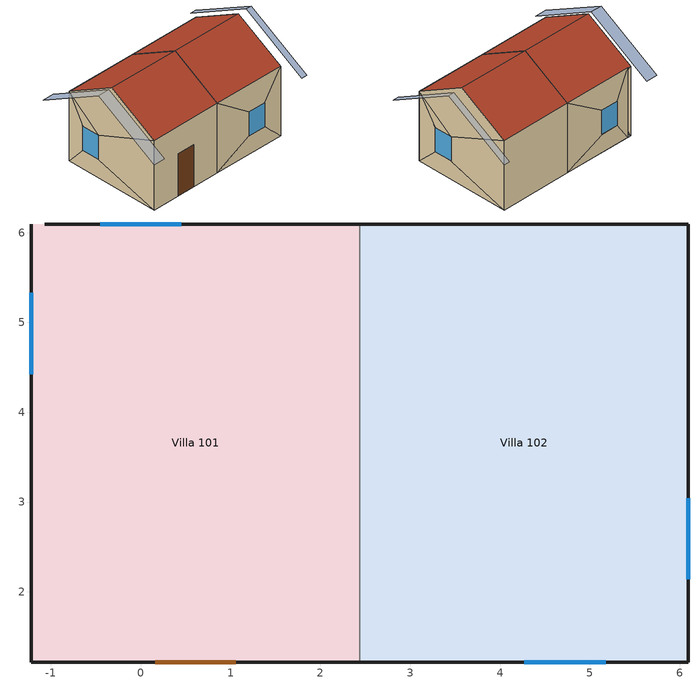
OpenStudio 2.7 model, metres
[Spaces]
Villa 102
 floor ground (Un-insulated solid): 2.44,1.22 2.44,6.1 6.1,6.1 6.1,1.22 z0
 wall outside (8 in lightweight concrete block): 4.27,1.22 5.18,1.22 / 6.1,2.13 6.1,3.05 z0.91:2.13; 6.1,6.1 2.44,6.1 z0:3.49; 5.18,1.22,0.91 6.1,1.22,0 6.1,1.22,3.49 5.18,1.22,2.13; 2.44,1.22,0 6.1,1.22,0 5.18,1.22,0.91 4.27,1.22,0.91; 2.44,1.22,3.49 4.27,1.22,2.13 5.18,1.22,2.13 6.1,1.22,3.49; 2.44,1.22,0 4.27,1.22,0.91 4.27,1.22,2.13 2.44,1.22,3.49; 6.1,3.05,0.91 6.1,6.1,0 6.1,6.1,3.49 6.1,3.05,2.13; 6.1,1.22,3.49 6.1,3.05,2.13 6.1,6.1,3.49 6.1,3.66,4.9; 6.1,1.22,0 6.1,2.13,0.91 6.1,2.13,2.13 6.1,1.22,3.49; 6.1,1.22,0 6.1,6.1,0 6.1,3.05,0.91 6.1,2.13,0.91; 6.1,1.22,3.49 6.1,2.13,2.13 6.1,3.05,2.13
 wall to Villa 101 (Frame partition with 3/4 in gypsum board): 2.44,1.22,0 2.44,1.22,3.49 2.44,3.66,4.9 2.44,6.1,3.49 2.44,6.1,0
 window (Large double-glazed windows (reflective coating) - industry): 4.27,1.22 5.18,1.22 / 6.1,2.14 6.1,3.04 z0.92:2.13
 roof outside (4 in lightweight concrete): 2.44,3.66,4.9 6.1,3.66,4.9 6.1,6.1,3.49 2.44,6.1,3.49; 2.44,1.22,3.49 6.1,1.22,3.49 6.1,3.66,4.9 2.44,3.66,4.9
Villa 101
 floor ground (Un-insulated solid): -1.22,1.22 -1.22,6.1 2.44,6.1 2.44,1.22 z0
 wall outside (8 in lightweight concrete block): 0.15,1.22 1.07,1.22 z0:2.13; -1.22,5.33 -1.22,4.42 / 0.46,6.1 -0.46,6.1 z0.91:2.13; -1.22,1.22,0 0.15,1.22,0 0.15,1.22,2.13 1.07,1.22,2.13 1.07,1.22,0 2.44,1.22,0 2.44,1.22,3.49 -1.22,1.22,3.49; -1.22,1.22,0 -1.22,1.22,3.49 -1.22,4.42,2.13 -1.22,4.42,0.91; -1.22,1.22,3.49 -1.22,3.66,4.9 -1.22,6.1,3.49 -1.22,4.42,2.13; -1.22,5.33,0.91 -1.22,5.33,2.13 -1.22,6.1,3.49 -1.22,6.1,0; -1.22,1.22,0 -1.22,4.42,0.91 -1.22,5.33,0.91 -1.22,6.1,0; -1.22,4.42,2.13 -1.22,6.1,3.49 -1.22,5.33,2.13; -1.07,6.1,0 -1.07,6.1,3.49 -0.46,6.1,2.13 -0.46,6.1,0.91; -1.07,6.1,0 -0.46,6.1,0.91 0.46,6.1,0.91 2.44,6.1,0; -1.07,6.1,3.49 2.44,6.1,3.49 0.46,6.1,2.13 -0.46,6.1,2.13; 0.46,6.1,0.91 0.46,6.1,2.13 2.44,6.1,3.49 2.44,6.1,0
 window (Large double-glazed windows (reflective coating) - industry): -1.22,5.33 -1.22,4.42 / 0.45,6.1 -0.45,6.1 z0.92:2.13
 door (Metal): 0.16,1.22 1.06,1.22 z0.01:2.13
 roof outside (4 in lightweight concrete): -1.22,3.66,4.9 2.44,3.66,4.9 2.44,6.1,3.49 -1.22,6.1,3.49; -1.22,1.22,3.49 2.44,1.22,3.49 2.44,3.66,4.9 -1.22,3.66,4.9
shading: 6.56,3.66,4.9 6.86,3.66,4.9 6.86,6.86,3.05 6.56,6.86,3.05; -1.98,3.66,4.9 -1.39,3.66,4.9 -1.39,6.86,3.05 -1.98,6.86,3.05; -1.98,0.46,3.05 -1.39,0.46,3.05 -1.39,3.66,4.9 -1.98,3.66,4.9; 6.56,0.46,3.05 6.86,0.46,3.05 6.86,3.66,4.9 6.56,3.66,4.9
[Building]
Project Name
[Material] Roughness=MediumRough
Name | Thickness {m} | Conductivity {W/m-K} | Density {kg/m3} | Specific Heat {J/kg-K}
8 in lightweight concrete | 0.2032 | 0.53 | 1280 | 840
Metal surface | 0.0008 | 45.28 | 7824 | 500
1 1/2 in wood | 0.0376 | 0.15 | 608 | 1630
Carpet | 0.0127 | 0.06 | 288 | 1380
Concrete cast dense reinforced | 0.2 | 1.9 | 2300 | 840
4 in lightweight concrete block | 0.1016 | 0.89 | 1920 | 790
5/8 in gyp board | 0.0159 | 0.16 | 800 | 1090
[Material:NoMass]
Minwool batt R11 w/ 2x4 frame: Roughness=Smooth; Thermal Resistance {m2-K/W}=1.46524
[Construction]
8 in lightweight concrete block: 8 in lightweight concrete, 8 in lightweight concrete
Metal: Metal surface, 1 1/2 in wood, Metal surface
Un-insulated solid: Carpet, Concrete cast dense reinforced
4 in lightweight concrete: 4 in lightweight concrete block
Frame partition with 3/4 in gypsum board: Minwool batt R11 w/ 2x4 frame, 5/8 in gyp board
Large double-glazed windows (reflective coating) - industry: WindowMaterial:SimpleGlazingSystem #1
[WindowMaterial:SimpleGlazingSystem]
WindowMaterial:SimpleGlazingSystem #1: U-Factor {W/m2-K}=2.9214; Solar Heat Gain Coefficient=0.13; Visible Transmittance=0.07
[ThermalZone] Use Ideal Air Loads=No
Name | Volume {m3}
VAV-1 | 58.6543
VAV-2 | 58.2222
[Sizing:Zone] Zone Cooling Design Supply Air Temperature Input Method=SupplyAirTemperature; Zone Cooling Design Supply Air Temperature {C}=14; Zone Cooling Design Supply Air Temperature Difference {deltaC}=11.11; Zone Heating Design Supply Air Temperature Input Method=SupplyAirTemperature; Zone Heating Design Supply Air Temperature {C}=40; Zone Heating Design Supply Air Temperature Difference {deltaC}=11.11; Zone Cooling Design Supply Air Humidity Ratio {kg-H2O/kg-air}=0.0085; Zone Heating Design Supply Air Humidity Ratio {kg-H2O/kg-air}=0.008; Cooling Design Air Flow Method=DesignDay; Heating Design Air Flow Method=DesignDay; Account for Dedicated Outdoor Air System=No; Dedicated Outdoor Air System Control Strategy=NeutralSupplyAir; Dedicated Outdoor Air Low Setpoint Temperature for Design {C}=autosize; Dedicated Outdoor Air High Setpoint Temperature for Design {C}=autosize
VAV-1; VAV-2
[Space] Default Schedule Set=aim0102|aim0102|aim0108
Name | Thermal Zone | Design Specification Outdoor Air Object
Villa 102 | VAV-1 | Villa 102_ventilation
Villa 101 | VAV-2 | Villa 101_ventilation
[DefaultScheduleSet]
aim0102|aim0102|aim0108: Number of People Schedule=Common Office Occupancy - 8 AM to 5 PM; Lighting Schedule=Office Lighting - 6 AM to 11 PM; Electric Equipment Schedule=Office Lighting - 6 AM to 11 PM; Infiltration Schedule=infil_bldg
[Lights:Definition]
adv_import_light_0: Design Level Calculation Method=Watts/Area; Watts per Space Floor Area {W/m2}=10.7639
[ElectricEquipment:Definition]
adv_import_elec_equip_0: Design Level Calculation Method=Watts/Area; Watts per Space Floor Area {W/m2}=13.9931
[People:Definition]
adv_import_people_0: Number of People Calculation Method=Area/Person; Space Floor Area per Person {m2/person}=18.5806; Fraction Radiant=0.3
[Lights] Lights Definition=adv_import_light_0; Fraction Replaceable=1
Name | Space or SpaceType
Villa 102_lights | Villa 102
Villa 101_lights | Villa 101
[ElectricEquipment] Electric Equipment Definition=adv_import_elec_equip_0
Name | Space or SpaceType
Villa 102_elec_equip | Villa 102
Villa 101_elec_equip | Villa 101
[People] People Definition=adv_import_people_0; Activity Level Schedule=activity_131.8819815775; Multiplier=1
Name | Space or SpaceType
Villa 102_people | Villa 102
Villa 101_people | Villa 101
[SpaceInfiltration:DesignFlowRate] Schedule=Always On Discrete; Design Flow Rate Calculation Method=Flow/Space; Design Flow Rate {m3/s}=0
Name | Space or SpaceType
Villa 102_infiltration | Villa 102
Villa 101_infiltration | Villa 101
[DesignSpecification:OutdoorAir] Outdoor Air Flow per Person {m3/s-person}=0; Outdoor Air Flow per Floor Area {m3/s-m2}=0; Outdoor Air Flow Rate {m3/s}=0; Outdoor Air Flow Air Changes per Hour {1/hr}=0
Villa 102_ventilation; Villa 101_ventilation
[Schedule:Ruleset]
Name | Default Day Schedule
Office Lighting - 6 AM to 11 PM | Office Lighting - 6 AM to 11 PM All
Common Office Occupancy - 8 AM to 5 PM | Common Office Occupancy - 8 AM to 5 PM All
infil_bldg | infil_bldg infil_bldg_default
activity_131.8819815775 | activity_131.8819815775 activity_131.8819815775_default
[Schedule:Day]
Office Lighting - 6 AM to 11 PM All: 6, 0, 0, 7, 0, 0.1, 8, 0, 0.3, 12, 0, 0.9, 13, 0, 0.8, 17, 0, 0.9, 18, 0, 0.5, 20, 0, 0.3, 22, 0, 0.2, 24, 0, 0
Common Office Occupancy - 8 AM to 5 PM All: 7, 0, 0, 8, 0, 0.1, 9, 0, 0.2, 11, 0, 0.95, 13, 0, 0.45, 18, 0, 0.95, 19, 0, 0.3, 22, 0, 0.1, 24, 0, 0
infil_bldg infil_bldg_default: 24, 0, 1
activity_131.8819815775 activity_131.8819815775_default: 24, 0, 131.882
[Schedule:Constant]
Always On Discrete: Value=1
